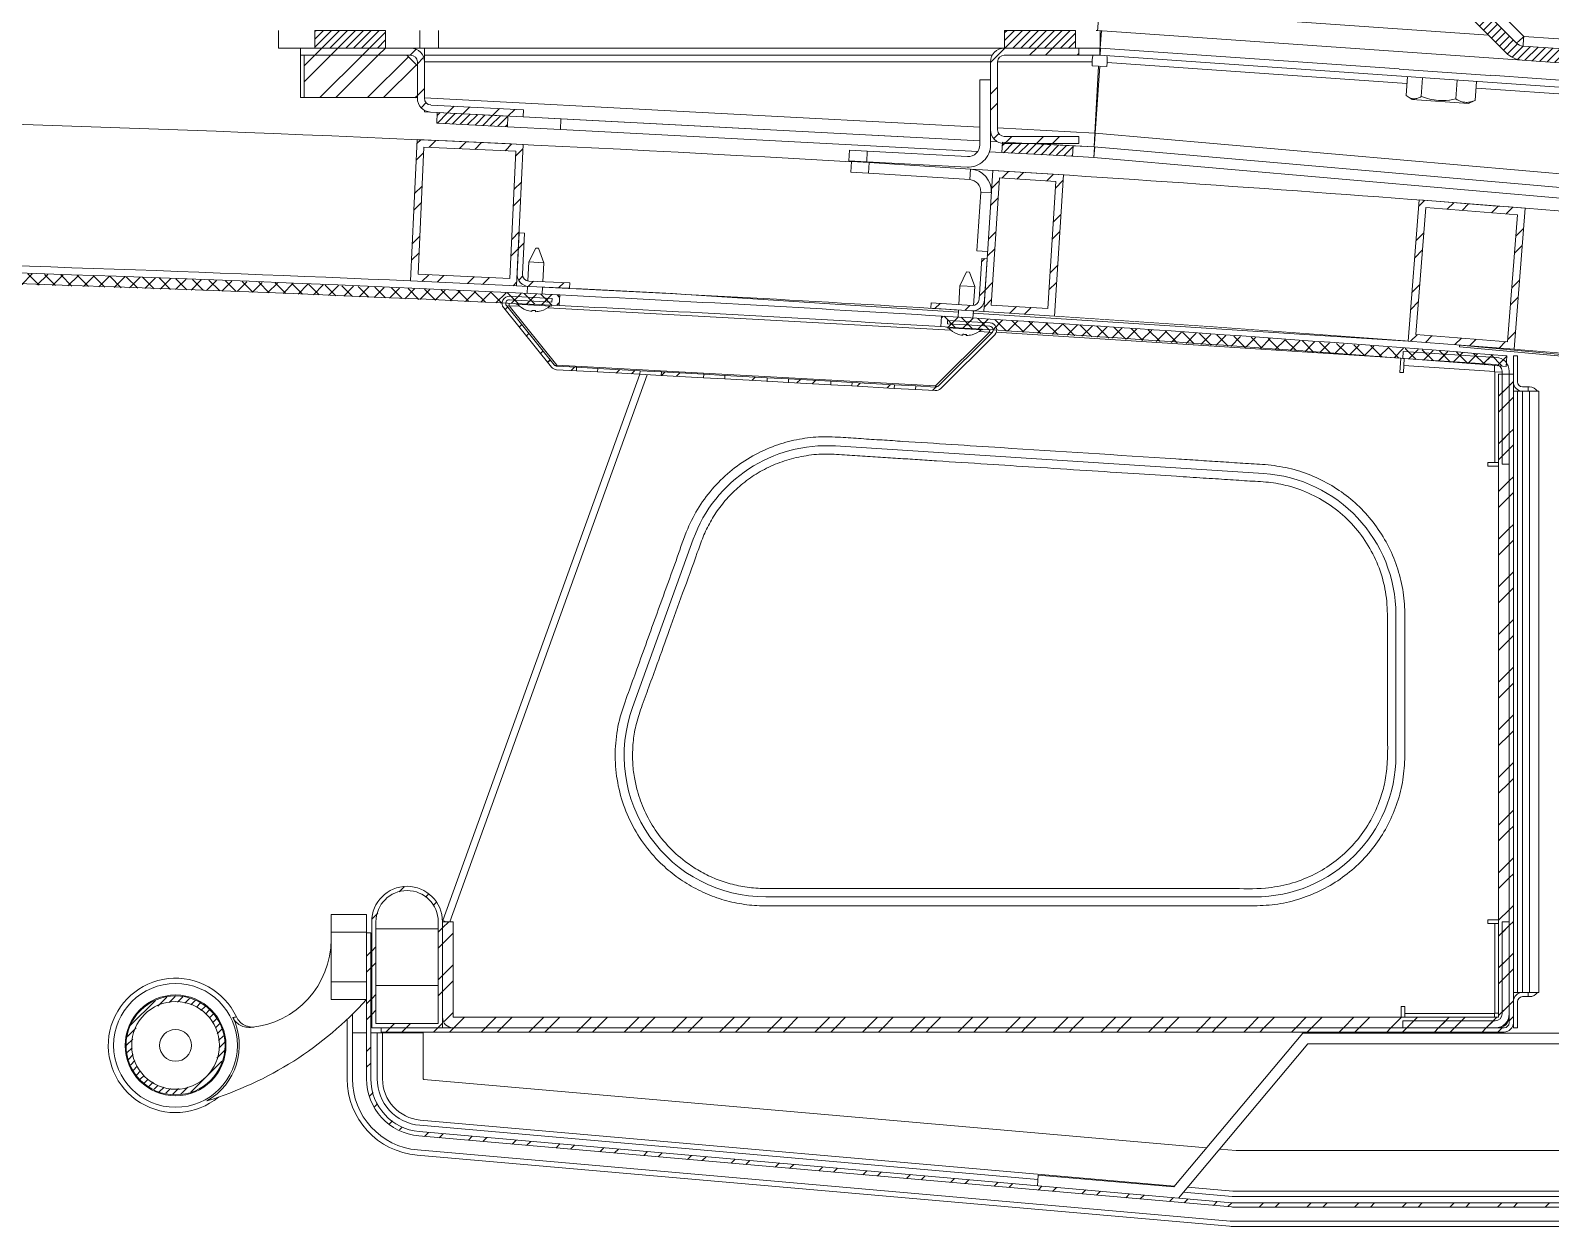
# Model space of a CAD drawing. Header units: millimetres. Extents: x -16985 to -606, y 2122 to 9380.
# Drawn here: x -1674.8 to -1245.1, y 7140 to 7478.2 of the extents above; entities that cross this region are included whole.
import ezdxf

# ---------------------------------------------------------------- set-up
doc = ezdxf.new("R2010")
doc.units = ezdxf.units.MM
doc.linetypes.add('K5LT32768', pattern=[0])
doc.linetypes.add('K5LT_THIN', pattern=[0])
pattern_1 = [(45, (0, 0), (-2.245064, 2.245064), []), (135, (0, 0), (-2.245064, -2.245064), [])]
pattern_2 = [(45, (0, 0), (-6.735192, 6.735192), []), (45, (4.49, 0), (-6.735192, 6.735192), [])]
pattern_3 = [(45, (0, 0), (-1.122532, 1.122532), [])]

msp = doc.modelspace()

# ---------------------------------------------------------------- hatches: boundary and pattern name
h = msp.add_hatch()
h.set_pattern_fill('ANSI31_ISO', style=0, pattern_type=0)
h.set_pattern_definition(pattern_3)
h.paths.add_polyline_path([(-1264.36, 7484.26), (-1267.68, 7486.46), (-1271.43, 7487.19), (-1410.73, 7487.19), (-1412.04, 7502.13), (-1416.02, 7501.78), (-1414.4, 7483.19), (-1271.43, 7483.19), (-1268.46, 7482.4), (-1267.19, 7481.43), (-1257.58, 7471.81), (-1254.74, 7470.09), (-1253.11, 7469.78), (-1210.78, 7466.82), (-1207.51, 7467.38), (-1204.86, 7469.39), (-1203.44, 7472.39), (-1203.29, 7473.8), (-1203.29, 7508.19), (-1202.53, 7509.76), (-1201.29, 7510.19), (-1193.29, 7510.19), (-1191.72, 7509.43), (-1191.29, 7508.19), (-1191.29, 7471.98), (-1190.5, 7468.76), (-1188.32, 7466.26), (-1185.22, 7465.05), (-1184.78, 7465), (-987.79, 7451.23), (-987.79, 7529.05), (-983.58, 7522.19), (-978.95, 7522.19), (-989.43, 7538.74), (-991.79, 7542.1), (-991.79, 7455.52), (-1184.5, 7468.99), (-1186.45, 7469.9), (-1187.29, 7471.89), (-1187.29, 7471.98), (-1187.29, 7508.19), (-1188.08, 7511.16), (-1190.23, 7513.35), (-1193.19, 7514.19), (-1193.29, 7514.19), (-1201.29, 7514.19), (-1204.26, 7513.4), (-1206.45, 7511.25), (-1207.29, 7508.29), (-1207.29, 7508.19), (-1207.29, 7473.8), (-1208.07, 7471.79), (-1209.99, 7470.82), (-1210.5, 7470.81), (-1252.84, 7473.77), (-1254.75, 7474.64)])
h = msp.add_hatch()
h.set_pattern_fill('ANSI31_ISO', style=0, pattern_type=0)
h.set_pattern_definition(pattern_3)
h.paths.add_polyline_path([(-1574.38, 7478.19), (-1594.38, 7478.19), (-1594.38, 7473.19), (-1574.38, 7473.19)])
h = msp.add_hatch()
h.set_pattern_fill('ANSI31_ISO', style=0, pattern_type=0)
h.set_pattern_definition(pattern_3)
h.paths.add_polyline_path([(-1399.38, 7473.19), (-1379.38, 7473.19), (-1379.38, 7478.19), (-1399.38, 7478.19)])
h = msp.add_hatch()
h.set_pattern_fill('ANSI32_ISO', style=0, pattern_type=0)
h.set_pattern_definition(pattern_2)
h.paths.add_polyline_path([(-1561.68, 7455.1), (-1535.48, 7453.72), (-1535.38, 7455.72), (-1561.57, 7457.09), (-1563.03, 7457.89), (-1563.38, 7458.99), (-1563.38, 7469.29), (-1564.16, 7471.63), (-1566.18, 7473.03), (-1567.28, 7473.19), (-1598.38, 7473.19), (-1598.38, 7471.19), (-1567.28, 7471.19), (-1565.78, 7470.46), (-1565.38, 7469.29), (-1565.38, 7458.99), (-1564.6, 7456.65), (-1562.57, 7455.25)])
h = msp.add_hatch()
h.set_pattern_fill('ANSI32_ISO', style=0, pattern_type=0)
h.set_pattern_definition(pattern_2)
h.paths.add_polyline_path([(-1399.48, 7471.19), (-1378.38, 7471.19), (-1378.38, 7473.19), (-1399.48, 7473.19), (-1401.81, 7472.41), (-1403.22, 7470.38), (-1403.38, 7469.29), (-1403.38, 7450.09), (-1402.6, 7447.75), (-1400.57, 7446.34), (-1399.48, 7446.19), (-1378.38, 7446.19), (-1378.38, 7448.19), (-1399.48, 7448.19), (-1400.97, 7448.91), (-1401.38, 7450.09), (-1401.38, 7469.29), (-1400.65, 7470.78)])
h = msp.add_hatch()
h.set_pattern_fill('ANSI32_ISO', style=0, pattern_type=0)
h.set_pattern_definition(pattern_2)
h.paths.add_polyline_path([(-1597.39, 7459.19), (-1565.38, 7459.19), (-1565.38, 7468.19), (-1568.38, 7471.19), (-1597.39, 7471.19)])
h = msp.add_hatch()
h.set_pattern_fill('ANSI31_ISO', style=0, pattern_type=0)
h.set_pattern_definition(pattern_3)
h.paths.add_polyline_path([(-1539.79, 7453.95), (-1559.76, 7454.99), (-1559.92, 7452), (-1539.94, 7450.95)])
h = msp.add_hatch()
h.set_pattern_fill('ANSI32_ISO', style=0, pattern_type=0)
h.set_pattern_definition(pattern_2)
h.paths.add_polyline_path([(-1535.48, 7445.92), (-1565.45, 7447.3), (-1567.29, 7407.34), (-1537.32, 7405.96)])
h.paths.add_polyline_path([(-1565.2, 7409.25), (-1563.54, 7445.21), (-1537.57, 7444.01), (-1539.23, 7408.05)])
h = msp.add_hatch()
h.set_pattern_fill('ANSI31_ISO', style=0, pattern_type=0)
h.set_pattern_definition(pattern_3)
h.paths.add_polyline_path([(-1400.13, 7443.62), (-1380.16, 7442.58), (-1380.01, 7445.57), (-1399.98, 7446.62)])
h = msp.add_hatch()
h.set_pattern_fill('ANSI32_ISO', style=0, pattern_type=0)
h.set_pattern_definition(pattern_2)
h.paths.add_polyline_path([(-1405.29, 7398.67), (-1385.33, 7397.4), (-1382.79, 7437.32), (-1402.75, 7438.59)])
h.paths.add_polyline_path([(-1384.91, 7435.45), (-1387.2, 7399.52), (-1403.17, 7400.54), (-1400.88, 7436.47)])
h = msp.add_hatch()
h.set_pattern_fill('ANSI32_ISO', style=0, pattern_type=0)
h.set_pattern_definition(pattern_2)
h.paths.add_polyline_path([(-1252.28, 7427.9), (-1282.19, 7430.23), (-1285.29, 7390.35), (-1255.38, 7388.02)])
h.paths.add_polyline_path([(-1283.14, 7392.18), (-1280.35, 7428.08), (-1254.43, 7426.06), (-1257.22, 7390.17)])
h = msp.add_hatch()
h.set_pattern_fill('ANSI32_ISO', style=0, pattern_type=0)
h.set_pattern_definition(pattern_2)
h.paths.add_polyline_path([(-1537.17, 7409.36), (-1536.49, 7407.16), (-1534.57, 7405.9), (-1533.93, 7405.8), (-1522.34, 7405.27), (-1522.27, 7406.77), (-1533.86, 7407.3), (-1535.31, 7408.09), (-1535.67, 7409.29), (-1535.13, 7420.88), (-1536.63, 7420.94)])
h = msp.add_hatch()
h.set_pattern_fill('ANSI32_ISO', style=0, pattern_type=0)
h.set_pattern_definition(pattern_2)
h.paths.add_polyline_path([(-1537.17, 7409.36), (-1536.49, 7407.16), (-1534.57, 7405.9), (-1533.93, 7405.8), (-1522.34, 7405.27), (-1522.27, 7406.77), (-1533.86, 7407.3), (-1535.31, 7408.09), (-1535.67, 7409.29), (-1535.13, 7420.88), (-1536.63, 7420.94)])
h = msp.add_hatch()
h.set_pattern_fill('ANSI37_ISO', style=0, pattern_type=0)
h.set_pattern_definition(pattern_1)
h.paths.add_polyline_path([(-2328.18, 7406.83), (-2328.18, 7403.83), (-2208.55, 7407.88), (-2088.87, 7410.33), (-1969.18, 7411.19), (-1849.48, 7410.44), (-1729.8, 7408.09), (-1610.17, 7404.14), (-1525.29, 7400.37), (-1525.15, 7403.37), (-1644.76, 7408.45), (-1764.42, 7411.93), (-1884.13, 7413.82), (-2003.85, 7414.1), (-2123.56, 7412.79), (-2243.24, 7409.87)])
h = msp.add_hatch()
h.set_pattern_fill('ANSI32_ISO', style=0, pattern_type=0)
h.set_pattern_definition(pattern_2)
h.paths.add_polyline_path([(-1408.69, 7398.89), (-1406.48, 7399.52), (-1405.18, 7401.42), (-1405.08, 7402.06), (-1404.34, 7413.64), (-1405.84, 7413.73), (-1406.57, 7402.16), (-1407.39, 7400.72), (-1408.59, 7400.38), (-1420.17, 7401.12), (-1420.26, 7399.62)])
h = msp.add_hatch()
h.set_pattern_fill('ANSI32_ISO', style=0, pattern_type=0)
h.set_pattern_definition(pattern_2)
h.paths.add_polyline_path([(-1408.69, 7398.89), (-1406.48, 7399.52), (-1405.18, 7401.42), (-1405.08, 7402.06), (-1404.34, 7413.64), (-1405.84, 7413.73), (-1406.57, 7402.16), (-1407.39, 7400.72), (-1408.59, 7400.38), (-1420.17, 7401.12), (-1420.26, 7399.62)])
h = msp.add_hatch()
h.set_pattern_fill('ANSI32_ISO', style=0, pattern_type=0)
h.set_pattern_definition(pattern_2)
h.paths.add_polyline_path([(-1539.36, 7402.01), (-1527.37, 7401.35), (-1527.32, 7402.35), (-1539.31, 7403.01), (-1540.92, 7402.34), (-1541.39, 7400.66), (-1540.98, 7399.76), (-1527.47, 7382.99), (-1526.03, 7382.24), (-1520.43, 7381.94), (-1520.38, 7382.93), (-1525.97, 7383.24), (-1526.69, 7383.61), (-1540.2, 7400.38), (-1540.39, 7401.23), (-1539.85, 7401.91)])
h = msp.add_hatch()
h.set_pattern_fill('ANSI32_ISO', style=0, pattern_type=0)
h.set_pattern_definition(pattern_2)
h.paths.add_polyline_path([(-1403.5, 7395.51), (-1415.49, 7396.17), (-1415.54, 7395.17), (-1403.55, 7394.51), (-1402.79, 7394.09), (-1402.65, 7393.23), (-1402.9, 7392.8), (-1418.17, 7377.62), (-1418.93, 7377.33), (-1424.52, 7377.64), (-1424.58, 7376.64), (-1418.99, 7376.34), (-1417.46, 7376.91), (-1402.2, 7392.1), (-1401.62, 7393.74), (-1402.55, 7395.21)])
h = msp.add_hatch()
h.set_pattern_fill('ANSI37_ISO', style=0, pattern_type=0)
h.set_pattern_definition(pattern_1)
h.paths.add_polyline_path([(-1417.27, 7397.41), (-1417.46, 7394.41), (-1298.03, 7386.29), (-1257.62, 7383.18), (-1257.39, 7386.17), (-1376.79, 7394.83)])
h = msp.add_hatch()
h.set_pattern_fill('ANSI32_ISO', style=0, pattern_type=0)
h.set_pattern_definition(pattern_2)
h.paths.add_polyline_path([(-1258.79, 7355.5), (-1256.79, 7355.5), (-1256.79, 7381.85), (-1257.57, 7384.19), (-1259.6, 7385.59), (-1260.44, 7385.74), (-1286.73, 7387.43), (-1286.86, 7385.44), (-1260.57, 7383.74), (-1259.13, 7382.93), (-1258.79, 7381.85)])
h = msp.add_hatch()
h.set_pattern_fill('ANSI32_ISO', style=0, pattern_type=0)
h.set_pattern_definition(pattern_2)
h.paths.add_polyline_path([(-1514.44, 7381.6), (-1502.46, 7380.94), (-1502.4, 7381.94), (-1514.39, 7382.6)])
h = msp.add_hatch()
h.set_pattern_fill('ANSI32_ISO', style=0, pattern_type=0)
h.set_pattern_definition(pattern_2)
h.paths.add_polyline_path([(-1575.59, 7196.17), (-1575.59, 7194.97), (-1258.19, 7194.97), (-1256.35, 7195.74), (-1255.59, 7197.57), (-1255.59, 7380.97), (-1256.79, 7380.97), (-1256.79, 7197.57), (-1257.32, 7196.48), (-1258.19, 7196.17)])
h = msp.add_hatch()
h.set_pattern_fill('ANSI32_ISO', style=0, pattern_type=0)
h.set_pattern_definition(pattern_2)
h.paths.add_polyline_path([(-1558.29, 7226.17), (-1558.29, 7199.17), (-1557.52, 7197.16), (-1555.6, 7196.19), (-1555.29, 7196.17), (-1259.79, 7196.17), (-1257.78, 7196.95), (-1256.81, 7198.87), (-1256.79, 7199.17), (-1256.79, 7380.97), (-1259.79, 7380.97), (-1259.79, 7199.17), (-1555.29, 7199.17), (-1555.29, 7226.17)])
h = msp.add_hatch()
h.set_pattern_fill('ANSI32_ISO', style=0, pattern_type=0)
h.set_pattern_definition(pattern_2)
h.paths.add_polyline_path([(-1496.47, 7380.61), (-1484.49, 7379.95), (-1484.43, 7380.95), (-1496.41, 7381.61)])
h = msp.add_hatch()
h.set_pattern_fill('ANSI32_ISO', style=0, pattern_type=0)
h.set_pattern_definition(pattern_2)
h.paths.add_polyline_path([(-1478.5, 7379.62), (-1466.51, 7378.96), (-1466.46, 7379.96), (-1478.44, 7380.62)])
h = msp.add_hatch()
h.set_pattern_fill('ANSI32_ISO', style=0, pattern_type=0)
h.set_pattern_definition(pattern_2)
h.paths.add_polyline_path([(-1460.52, 7378.63), (-1448.54, 7377.97), (-1448.49, 7378.97), (-1460.47, 7379.63)])
h = msp.add_hatch()
h.set_pattern_fill('ANSI32_ISO', style=0, pattern_type=0)
h.set_pattern_definition(pattern_2)
h.paths.add_polyline_path([(-1442.55, 7377.64), (-1430.57, 7376.97), (-1430.51, 7377.97), (-1442.5, 7378.63)])
h = msp.add_hatch()
h.set_pattern_fill('ANSI32_ISO', style=0, pattern_type=0)
h.set_pattern_definition(pattern_2)
h.paths.add_polyline_path([(-1578.54, 7181.74), (-1578.54, 7223), (-1579.74, 7223), (-1579.74, 7181.74), (-1578.95, 7176.73), (-1576.64, 7172.21), (-1573.05, 7168.62), (-1568.52, 7166.33), (-1564.95, 7165.6), (-1335.3, 7145.51), (-1333.89, 7145.45), (-1115.13, 7145.45), (-1113.86, 7145.5), (-977.46, 7156.25), (-972.52, 7157.44), (-968.2, 7160.1), (-964.91, 7163.96), (-962.97, 7168.65), (-962.61, 7170.85), (-953.35, 7267.16), (-952.09, 7271.88), (-949.39, 7275.95), (-945.53, 7278.93), (-940.91, 7280.52), (-939.07, 7280.71), (-908.18, 7282.06), (-908.24, 7283.26), (-939.12, 7281.91), (-944.1, 7280.9), (-948.51, 7278.39), (-951.94, 7274.65), (-954.03, 7270.03), (-954.54, 7267.28), (-963.8, 7170.97), (-965.05, 7166.25), (-967.76, 7162.18), (-971.62, 7159.2), (-976.24, 7157.61), (-977.55, 7157.45), (-1113.95, 7146.7), (-1115.13, 7146.65), (-1333.89, 7146.65), (-1335.19, 7146.71), (-1564.85, 7166.8), (-1569.58, 7168.01), (-1573.67, 7170.68), (-1576.69, 7174.52), (-1578.31, 7179.12)])
h = msp.add_hatch()
h.set_pattern_fill('ANSI32_ISO', style=0, pattern_type=0)
h.set_pattern_definition(pattern_2)
h.paths.add_polyline_path([(-1558.29, 7226.17), (-1559.08, 7230.07), (-1561.34, 7233.36), (-1564.69, 7235.5), (-1568.61, 7236.17), (-1572.48, 7235.25), (-1575.69, 7232.9), (-1577.73, 7229.48), (-1578.29, 7226.17), (-1578.29, 7196.17), (-1558.29, 7196.17)])
h.paths.add_polyline_path([(-1577.09, 7197.37), (-1577.09, 7226.17), (-1576.3, 7229.82), (-1574.07, 7232.81), (-1570.8, 7234.61), (-1567.08, 7234.89), (-1563.58, 7233.61), (-1560.92, 7230.98), (-1559.59, 7227.5), (-1559.49, 7226.17), (-1559.49, 7197.37)])
h = msp.add_hatch()
h.set_pattern_fill('ANSI32_ISO', style=0, pattern_type=0)
h.set_pattern_definition(pattern_2)
h.paths.add_polyline_path([(-1256.79, 7226.17), (-1258.79, 7226.17), (-1258.79, 7200.07), (-1259.51, 7198.58), (-1260.69, 7198.17), (-1286.79, 7198.17), (-1286.79, 7196.17), (-1260.69, 7196.17), (-1258.35, 7196.95), (-1256.95, 7198.98), (-1256.79, 7200.07)])
h = msp.add_hatch()
h.set_pattern_fill('ANSI31_ISO', style=0, pattern_type=0)
h.set_pattern_definition(pattern_3)
h.paths.add_polyline_path([(-1619.74, 7191.19), (-1620.54, 7195.84), (-1622.83, 7199.96), (-1626.36, 7203.08), (-1630.73, 7204.86), (-1635.44, 7205.08), (-1639.96, 7203.73), (-1643.77, 7200.96), (-1646.45, 7197.07), (-1647.68, 7192.52), (-1647.33, 7187.82), (-1645.44, 7183.5), (-1642.22, 7180.05), (-1638.04, 7177.86), (-1633.38, 7177.19), (-1628.75, 7178.11), (-1624.69, 7180.51), (-1621.66, 7184.12), (-1620, 7188.53)])
h.paths.add_polyline_path([(-1621.34, 7191.19), (-1622.14, 7195.55), (-1624.42, 7199.36), (-1627.89, 7202.12), (-1632.11, 7203.48), (-1636.54, 7203.27), (-1640.61, 7201.51), (-1643.81, 7198.43), (-1645.71, 7194.42), (-1646.09, 7190), (-1644.88, 7185.73), (-1642.25, 7182.16), (-1638.53, 7179.75), (-1634.19, 7178.8), (-1629.8, 7179.43), (-1625.92, 7181.57), (-1623.03, 7184.94), (-1621.52, 7189.11)])

# ---------------------------------------------------------------- linework, layer by layer
at = {"color": 7, "linetype": 'K5LT_THIN', "lineweight": 18}
for p, q in [((-1262.24, 7486.12), (-1252.63, 7476.5)), ((-1267.19, 7481.43), (-1257.58, 7471.81)), ((-1264.36, 7484.26), (-1254.75, 7474.64)), ((-1604.68, 7478.19), (-1604.68, 7473.19)), ((-1604.66, 7478.19), (-1604.66, 7473.19)), ((-1594.38, 7478.19), (-1594.38, 7473.19)), ((-1574.38, 7478.19), (-1594.38, 7478.19)), ((-1574.38, 7478.19), (-1574.38, 7473.19)), ((-1564.66, 7473.19), (-1564.66, 7478.19)), ((-1559.38, 7478.19), (-1559.38, 7473.19)), ((-1399.38, 7473.19), (-1399.38, 7478.19)), ((-1379.38, 7478.19), (-1399.38, 7478.19)), ((-1379.38, 7473.19), (-1379.38, 7478.19)), ((-1373.55, 7478.19), (-1373.34, 7478.18)), ((-1373.13, 7478.17), (-1373.34, 7478.18)), ((-1373.13, 7478.17), (-1253.11, 7469.78)), ((-1372.38, 7478.12), (-1372.38, 7473.19)), ((-1372.03, 7478.1), (-1372.38, 7473.19)), ((-1604.68, 7473.19), (-1604.66, 7473.19)), ((-1604.66, 7473.19), (-1598.38, 7473.19)), ((-1604.66, 7473.19), (-1604.66, 7473.19)), ((-1598.38, 7473.19), (-1598.38, 7471.19)), ((-1567.28, 7473.19), (-1598.38, 7473.19)), ((-1574.38, 7473.19), (-1594.38, 7473.19)), ((-1567.28, 7473.19), (-1564.66, 7473.19)), ((-1563.38, 7473.19), (-1564.66, 7473.19)), ((-1563.38, 7471.19), (-1563.38, 7473.19)), ((-1563.38, 7473.19), (-1399.48, 7473.19)), ((-1378.38, 7473.19), (-1399.48, 7473.19)), ((-1379.38, 7473.19), (-1399.38, 7473.19)), ((-1378.38, 7471.19), (-1378.38, 7473.19)), ((-1378.38, 7473.19), (-1372.51, 7473.19)), ((-1372.51, 7473.19), (-1372.38, 7473.19)), ((-1372.51, 7473.19), (-1372.51, 7471.19)), ((-1372.38, 7474.24), (-1372.3, 7474.24)), ((-1372.38, 7474.08), (-1372.31, 7474.08)), ((-1372.38, 7473.19), (-1372.24, 7473.18)), ((-1372.38, 7471.18), (-1372.24, 7473.18)), ((-1372.24, 7473.18), (-1287.86, 7467.28)), ((-1210.5, 7470.81), (-1252.84, 7473.77)), ((-1567.28, 7471.19), (-1598.38, 7471.19)), ((-1598.38, 7459.19), (-1598.38, 7471.19)), ((-1597.39, 7471.19), (-1597.39, 7459.19)), ((-1568.38, 7471.19), (-1597.39, 7471.19)), ((-1568.38, 7471.19), (-1565.38, 7468.19)), ((-1565.38, 7458.99), (-1565.38, 7469.29)), ((-1563.38, 7471.19), (-1402.88, 7471.19)), ((-1563.38, 7469.29), (-1563.38, 7471.19)), ((-1563.38, 7458.99), (-1563.38, 7469.29)), ((-1403.38, 7469.29), (-1403.38, 7450.09)), ((-1401.38, 7469.29), (-1401.38, 7450.09)), ((-1378.38, 7471.19), (-1399.48, 7471.19)), ((-1378.38, 7471.19), (-1372.51, 7471.19)), ((-1374.68, 7469.29), (-1374.68, 7468.2)), ((-1372.38, 7471.18), (-1189.96, 7458.43)), ((-1370.45, 7467.98), (-1370.36, 7469.14)), ((-1210.78, 7466.82), (-1253.11, 7469.78)), ((-1565.38, 7468.19), (-1565.38, 7459.19)), ((-1406.38, 7464.19), (-1406.38, 7445.83)), ((-1406.38, 7464.19), (-1403.38, 7464.19)), ((-1374.68, 7468.2), (-1372.84, 7468.1)), ((-1372.84, 7468.1), (-1373.84, 7449.16)), ((-1373.77, 7449.16), (-1372.44, 7468.08)), ((-1372.44, 7468.08), (-1370.45, 7467.98)), ((-1287.86, 7467.2), (-1262.1, 7465.4)), ((-1285.89, 7459.77), (-1285.52, 7465.11)), ((-1281.6, 7459.47), (-1281.23, 7464.81)), ((-1271.83, 7458.79), (-1271.46, 7464.13)), ((-1262.09, 7465.48), (-1189.82, 7460.42)), ((-1266.36, 7458.4), (-1265.98, 7463.74)), ((-1597.39, 7459.19), (-1598.38, 7459.19)), ((-1565.38, 7459.19), (-1597.39, 7459.19)), ((-1535.38, 7455.72), (-1561.57, 7457.09)), ((-1535.48, 7453.72), (-1535.38, 7455.72)), ((-1285.59, 7459.55), (-1284.18, 7458.6)), ((-1284.18, 7458.6), (-1268.22, 7457.48)), ((-1268.22, 7457.48), (-1266.69, 7458.23)), ((-1266.36, 7458.4), (-1266.7, 7458.26)), ((-1563.38, 7455.19), (-1561.83, 7455.11)), ((-1535.48, 7453.72), (-1561.68, 7455.1)), ((-1559.76, 7454.99), (-1559.92, 7452)), ((-1539.94, 7450.95), (-1559.92, 7452)), ((-1539.79, 7453.95), (-1559.76, 7454.99)), ((-1539.79, 7453.95), (-1539.94, 7450.95)), ((-1524.81, 7453.16), (-1535.48, 7453.72)), ((-1535.48, 7453.72), (-1406.38, 7446.96)), ((-1524.81, 7453.16), (-1524.96, 7450.17)), ((-1406.38, 7446.96), (-1524.81, 7453.16)), ((-1565.45, 7447.3), (-1567.29, 7407.34)), ((-1535.48, 7445.92), (-1565.45, 7447.3)), ((-1524.96, 7450.17), (-1539.94, 7450.95)), ((-1406.94, 7443.98), (-1524.96, 7450.17)), ((-1403.38, 7450.09), (-1403.38, 7445.83)), ((-1401.4, 7446.7), (-1403.38, 7446.8)), ((-1403.38, 7446.8), (-1401.41, 7446.7)), ((-1399.48, 7448.19), (-1378.38, 7448.19)), ((-1378.38, 7446.19), (-1378.38, 7448.19)), ((-1374.04, 7445.26), (-1373.84, 7449.16)), ((-1563.54, 7445.21), (-1565.2, 7409.25)), ((-1537.57, 7444.01), (-1563.54, 7445.21)), ((-1539.23, 7408.05), (-1537.57, 7444.01)), ((-1537.32, 7405.96), (-1535.48, 7445.92)), ((-1443.38, 7441.28), (-1443.22, 7444.28)), ((-1443.22, 7444.28), (-1438.23, 7444.02)), ((-1438.23, 7444.02), (-1438.38, 7441.02)), ((-1409.85, 7442.53), (-1438.23, 7444.02)), ((-1400.13, 7443.62), (-1403.71, 7443.81)), ((-1400.13, 7443.62), (-1399.98, 7446.62)), ((-1380.16, 7442.58), (-1400.13, 7443.62)), ((-1380.01, 7445.57), (-1399.98, 7446.62)), ((-1399.48, 7446.19), (-1378.38, 7446.19)), ((-1391.65, 7446.19), (-1374.04, 7445.26)), ((-1380.16, 7442.58), (-1380.01, 7445.57)), ((-1380.16, 7442.58), (-1374.17, 7442.26)), ((-1380.01, 7445.57), (-1374.01, 7445.26)), ((-1374.01, 7445.26), (-1374.17, 7442.26)), ((-1373.91, 7445.25), (-1374.17, 7442.26)), ((-1190.61, 7429.22), (-1374.04, 7445.26)), ((-1438.38, 7441.02), (-1443.38, 7441.28)), ((-1442.86, 7438.14), (-1442.67, 7441.13)), ((-1442.67, 7441.13), (-1437.68, 7440.82)), ((-1410.01, 7439.53), (-1438.38, 7441.02)), ((-1437.68, 7440.82), (-1437.87, 7437.82)), ((-1437.68, 7440.82), (-1409.04, 7438.99)), ((-1409.23, 7436), (-1409.04, 7438.99)), ((-1402.75, 7438.59), (-1405.29, 7398.67)), ((-1382.79, 7437.32), (-1402.75, 7438.59)), ((-1374.17, 7442.26), (-1190.87, 7426.23)), ((-1437.87, 7437.82), (-1442.86, 7438.14)), ((-1437.87, 7437.82), (-1409.23, 7436)), ((-1400.88, 7436.47), (-1403.17, 7400.54)), ((-1384.91, 7435.45), (-1400.88, 7436.47)), ((-1387.2, 7399.52), (-1384.91, 7435.45)), ((-1385.33, 7397.4), (-1382.79, 7437.32)), ((-1406.14, 7432.49), (-1407.21, 7415.83)), ((-1403.15, 7432.3), (-1406.14, 7432.49)), ((-1282.19, 7430.23), (-1285.29, 7390.35)), ((-1252.28, 7427.9), (-1282.19, 7430.23)), ((-1280.35, 7428.08), (-1283.14, 7392.18)), ((-1254.43, 7426.06), (-1280.35, 7428.08)), ((-1257.22, 7390.17), (-1254.43, 7426.06)), ((-1255.38, 7388.02), (-1252.28, 7427.9)), ((-1536.63, 7420.94), (-1537.17, 7409.36)), ((-1536.63, 7420.94), (-1535.13, 7420.88)), ((-1535.13, 7420.88), (-1535.67, 7409.29)), ((-1533.86, 7412.72), (-1534.15, 7407.34)), ((-1531.94, 7416.62), (-1533.86, 7412.72)), ((-1529.66, 7412.49), (-1533.86, 7412.72)), ((-1531.94, 7416.62), (-1531.14, 7416.58)), ((-1529.66, 7412.49), (-1531.14, 7416.58)), ((-1529.96, 7407.12), (-1529.66, 7412.49)), ((-1404.21, 7415.64), (-1407.21, 7415.83)), ((-1406.57, 7402.16), (-1405.84, 7413.73)), ((-1405.84, 7413.73), (-1404.34, 7413.64)), ((-1405.08, 7402.06), (-1404.34, 7413.64)), ((-1565.2, 7409.25), (-1539.23, 7408.05)), ((-1410.13, 7409.9), (-1412.04, 7406)), ((-1410.13, 7409.9), (-1409.32, 7409.85)), ((-1407.85, 7405.77), (-1409.32, 7409.85)), ((-1567.29, 7407.34), (-1537.32, 7405.96)), ((-1534.24, 7405.81), (-1537.32, 7405.96)), ((-1534.24, 7405.83), (-1534.35, 7403.82)), ((-1533.93, 7405.8), (-1522.34, 7405.27)), ((-1533.86, 7407.3), (-1522.27, 7406.77)), ((-1530.15, 7403.61), (-1530.04, 7405.62)), ((-1494.29, 7403.8), (-1524.25, 7405.33)), ((-1522.27, 7406.77), (-1522.34, 7405.27)), ((-1412.04, 7406), (-1412.34, 7400.62)), ((-1407.85, 7405.77), (-1412.04, 7406)), ((-1408.14, 7400.41), (-1407.85, 7405.77)), ((-1540.98, 7399.76), (-1527.47, 7382.99)), ((-1540.2, 7400.38), (-1526.69, 7383.61)), ((-1525.95, 7383.57), (-1539.45, 7400.34)), ((-1527.37, 7401.35), (-1539.36, 7402.01)), ((-1527.32, 7402.35), (-1539.31, 7403.01)), ((-1537.41, 7400.96), (-1537.42, 7400.8)), ((-1537.42, 7400.8), (-1527.43, 7400.25)), ((-1527.43, 7400.25), (-1527.42, 7400.48)), ((-1527.37, 7401.35), (-1527.32, 7402.35)), ((-1525.15, 7403.37), (-1525.29, 7400.37)), ((-1493.86, 7403.77), (-1493.86, 7403.78)), ((-1493.86, 7403.77), (-1412.45, 7398.53)), ((-1420.26, 7399.62), (-1420.17, 7401.12)), ((-1420.26, 7399.62), (-1408.69, 7398.89)), ((-1420.17, 7401.12), (-1408.59, 7400.38)), ((-1403.17, 7400.54), (-1387.2, 7399.52)), ((-1534.6, 7399.1), (-1534.6, 7399.08)), ((-1533.01, 7399.01), (-1533.03, 7398.69)), ((-1532.03, 7398.64), (-1532.01, 7398.96)), ((-1530.42, 7398.85), (-1530.42, 7398.87)), ((-1417.46, 7394.41), (-1417.27, 7397.41)), ((-1415.49, 7396.17), (-1415.54, 7395.17)), ((-1403.5, 7395.51), (-1415.49, 7396.17)), ((-1412.42, 7399.12), (-1412.53, 7397.12)), ((-1408.34, 7396.86), (-1408.23, 7398.89)), ((-1408.26, 7398.26), (-1285.29, 7390.35)), ((-1405.27, 7398.67), (-1408.23, 7398.85)), ((-1405.29, 7398.67), (-1385.33, 7397.4)), ((-1403.65, 7392.85), (-1418.91, 7377.66)), ((-1418.17, 7377.62), (-1402.9, 7392.8)), ((-1417.46, 7376.91), (-1402.2, 7392.1)), ((-1415.59, 7394.3), (-1415.6, 7394.08)), ((-1415.6, 7394.08), (-1405.62, 7393.52)), ((-1403.55, 7394.51), (-1415.54, 7395.17)), ((-1412.78, 7392.38), (-1412.79, 7392.36)), ((-1411.2, 7392.29), (-1411.21, 7391.97)), ((-1410.21, 7391.91), (-1410.2, 7392.24)), ((-1408.61, 7392.13), (-1408.61, 7392.15)), ((-1405.62, 7393.52), (-1405.61, 7393.68)), ((-1401.73, 7392.83), (-1287.42, 7385.47)), ((-1283.14, 7392.18), (-1257.22, 7390.17)), ((-1286.73, 7387.43), (-1286.86, 7385.44)), ((-1260.44, 7385.74), (-1286.73, 7387.43)), ((-1285.29, 7390.35), (-1255.38, 7388.02)), ((-1270.79, 7389.22), (-1270.83, 7388.72)), ((-1270.83, 7388.72), (-1117.11, 7374.49)), ((-1117.08, 7374.99), (-1270.68, 7389.21)), ((-1525.97, 7383.24), (-1525.95, 7383.57)), ((-1520.38, 7382.93), (-1525.97, 7383.24)), ((-1418.91, 7377.66), (-1525.95, 7383.57)), ((-1520.43, 7381.94), (-1520.38, 7382.93)), ((-1520.38, 7382.93), (-1514.39, 7382.6)), ((-1514.39, 7382.6), (-1514.44, 7381.6)), ((-1502.4, 7381.94), (-1514.39, 7382.6)), ((-1287.68, 7381.48), (-1287.42, 7385.47)), ((-1287.42, 7385.47), (-1287.42, 7385.49)), ((-1286.86, 7385.44), (-1260.57, 7383.74)), ((-1286.55, 7383.41), (-1286.68, 7381.42)), ((-1286.42, 7385.41), (-1286.55, 7383.41)), ((-1286.55, 7383.41), (-1260.89, 7381.76)), ((-1260.89, 7381.76), (-1260.89, 7383.44)), ((-1257.62, 7383.18), (-1257.39, 7386.17)), ((-1255.59, 7380.97), (-1255.59, 7386.17)), ((-1255.59, 7386.17), (-1254.39, 7386.17)), ((-1254.39, 7386.17), (-1254.39, 7378.77)), ((-1502.47, 7380.94), (-1558.17, 7226.52)), ((-1556.17, 7226.17), (-1500.39, 7380.83)), ((-1520.43, 7381.94), (-1526.03, 7382.24)), ((-1520.43, 7381.94), (-1514.44, 7381.6)), ((-1502.46, 7380.94), (-1514.44, 7381.6)), ((-1502.46, 7380.94), (-1502.4, 7381.94)), ((-1502.46, 7380.94), (-1496.47, 7380.61)), ((-1502.4, 7381.94), (-1496.41, 7381.61)), ((-1496.41, 7381.61), (-1496.47, 7380.61)), ((-1484.49, 7379.95), (-1496.47, 7380.61)), ((-1484.43, 7380.95), (-1496.41, 7381.61)), ((-1484.49, 7379.95), (-1484.43, 7380.95)), ((-1484.49, 7379.95), (-1478.5, 7379.62)), ((-1484.43, 7380.95), (-1478.44, 7380.62)), ((-1478.44, 7380.62), (-1478.5, 7379.62)), ((-1466.51, 7378.96), (-1478.5, 7379.62)), ((-1466.46, 7379.96), (-1478.44, 7380.62)), ((-1466.51, 7378.96), (-1466.46, 7379.96)), ((-1466.51, 7378.96), (-1460.52, 7378.63)), ((-1466.46, 7379.96), (-1460.47, 7379.63)), ((-1460.47, 7379.63), (-1460.52, 7378.63)), ((-1448.54, 7377.97), (-1460.52, 7378.63)), ((-1448.49, 7378.97), (-1460.47, 7379.63)), ((-1448.54, 7377.97), (-1448.49, 7378.97)), ((-1448.49, 7378.97), (-1442.5, 7378.63)), ((-1442.5, 7378.63), (-1442.55, 7377.64)), ((-1430.51, 7377.97), (-1442.5, 7378.63)), ((-1286.68, 7381.42), (-1287.68, 7381.48)), ((-1260.89, 7381.66), (-1260.89, 7381.76)), ((-1260.79, 7381.65), (-1260.89, 7381.66)), ((-1260.79, 7381.65), (-1260.79, 7356)), ((-1258.79, 7381.52), (-1260.79, 7381.65)), ((-1259.79, 7380.97), (-1259.79, 7199.17)), ((-1256.79, 7380.97), (-1259.79, 7380.97)), ((-1258.79, 7381.85), (-1258.79, 7355.5)), ((-1256.79, 7355.5), (-1256.79, 7381.85)), ((-1256.79, 7380.97), (-1256.79, 7197.57)), ((-1255.59, 7380.97), (-1256.79, 7380.97)), ((-1256.79, 7199.17), (-1256.79, 7380.97)), ((-1255.59, 7197.57), (-1255.59, 7380.97)), ((-1448.54, 7377.97), (-1442.55, 7377.64)), ((-1430.57, 7376.97), (-1442.55, 7377.64)), ((-1430.57, 7376.97), (-1430.51, 7377.97)), ((-1430.57, 7376.97), (-1424.58, 7376.64)), ((-1430.51, 7377.97), (-1424.52, 7377.64)), ((-1424.52, 7377.64), (-1424.58, 7376.64)), ((-1418.99, 7376.34), (-1424.58, 7376.64)), ((-1418.93, 7377.33), (-1424.52, 7377.64)), ((-1418.93, 7377.33), (-1418.91, 7377.66)), ((-1255.59, 7376.17), (-1254.39, 7376.17)), ((-1254.39, 7206.17), (-1254.39, 7376.17)), ((-1254.39, 7376.17), (-1252.99, 7376.17)), ((-1252.99, 7377.37), (-1251.39, 7377.37)), ((-1252.99, 7206.17), (-1252.99, 7376.17)), ((-1251.39, 7376.17), (-1252.99, 7376.17)), ((-1251.39, 7377.37), (-1251.39, 7376.17)), ((-1250.99, 7377.37), (-1251.39, 7377.37)), ((-1251.39, 7376.17), (-1250.99, 7376.17)), ((-1250.99, 7206.17), (-1250.99, 7376.17)), ((-1250.99, 7376.17), (-1248.39, 7376.17)), ((-1248.39, 7206.17), (-1248.39, 7376.17)), ((-1447.19, 7360.68), (-1326.22, 7352.9)), ((-1262.79, 7355), (-1262.79, 7356)), ((-1262.79, 7356), (-1260.79, 7356)), ((-1259.79, 7355), (-1262.79, 7355)), ((-1260.79, 7356), (-1259.79, 7356)), ((-1258.79, 7355.5), (-1256.79, 7355.5)), ((-1504.56, 7286.75), (-1487.39, 7334.34)), ((-1288.79, 7312.98), (-1288.79, 7273.17)), ((-1328.79, 7233.17), (-1466.93, 7233.17)), ((-1589.74, 7223.19), (-1589.74, 7228.19)), ((-1589.74, 7228.19), (-1579.74, 7228.19)), ((-1579.74, 7228.19), (-1579.74, 7223.19)), ((-1578.29, 7226.17), (-1578.29, 7196.17)), ((-1577.09, 7226.17), (-1577.09, 7197.37)), ((-1559.49, 7224.17), (-1577.09, 7224.17)), ((-1559.49, 7197.37), (-1559.49, 7226.17)), ((-1558.29, 7196.17), (-1558.29, 7226.17)), ((-1555.29, 7226.17), (-1558.29, 7226.17)), ((-1558.29, 7226.17), (-1558.29, 7199.17)), ((-1558.17, 7226.52), (-1557.21, 7226.17)), ((-1555.29, 7199.17), (-1555.29, 7226.17)), ((-1262.79, 7225.67), (-1262.79, 7226.67)), ((-1262.79, 7226.67), (-1259.79, 7226.67)), ((-1260.79, 7225.67), (-1262.79, 7225.67)), ((-1260.79, 7225.67), (-1260.79, 7200.27)), ((-1259.79, 7225.67), (-1260.79, 7225.67)), ((-1258.79, 7226.17), (-1258.79, 7200.07)), ((-1256.79, 7226.17), (-1258.79, 7226.17)), ((-1256.79, 7200.07), (-1256.79, 7226.17)), ((-1579.74, 7223.19), (-1589.74, 7223.19)), ((-1589.74, 7223.19), (-1589.74, 7209.19)), ((-1579.74, 7223), (-1579.74, 7223.19)), ((-1579.74, 7223), (-1579.74, 7181.74)), ((-1578.54, 7223), (-1579.74, 7223)), ((-1578.54, 7181.74), (-1578.54, 7223)), ((-1589.74, 7209.19), (-1579.74, 7209.19)), ((-1589.74, 7204.19), (-1589.74, 7209.19)), ((-1577.09, 7208.17), (-1559.49, 7208.17)), ((-1255.59, 7206.17), (-1254.39, 7206.17)), ((-1254.39, 7206.17), (-1252.99, 7206.17)), ((-1251.39, 7206.17), (-1252.99, 7206.17)), ((-1251.39, 7206.17), (-1250.99, 7206.17)), ((-1251.39, 7204.97), (-1251.39, 7206.17)), ((-1250.99, 7206.17), (-1248.39, 7206.17)), ((-1579.74, 7204.19), (-1589.74, 7204.19)), ((-1287.29, 7202.17), (-1286.29, 7202.17)), ((-1287.29, 7199.17), (-1287.29, 7202.17)), ((-1286.29, 7202.17), (-1286.29, 7200.17)), ((-1254.39, 7196.17), (-1254.39, 7203.57)), ((-1252.99, 7204.97), (-1251.39, 7204.97)), ((-1251.39, 7204.97), (-1250.99, 7204.97)), ((-1585.24, 7181.74), (-1585.24, 7198.55)), ((-1583.74, 7181.74), (-1583.74, 7200)), ((-1558.29, 7198.27), (-1558.15, 7198.27)), ((-1259.79, 7199.17), (-1555.29, 7199.17)), ((-1286.79, 7198.17), (-1286.79, 7196.17)), ((-1260.69, 7198.17), (-1286.79, 7198.17)), ((-1260.89, 7200.17), (-1286.29, 7200.17)), ((-1286.29, 7200.17), (-1286.29, 7199.17)), ((-1260.89, 7200.17), (-1260.89, 7200.27)), ((-1260.89, 7200.27), (-1260.79, 7200.27)), ((-1260.89, 7199.17), (-1260.89, 7200.17)), ((-1260.79, 7200.27), (-1259.79, 7200.27)), ((-1255.59, 7197.57), (-1255.59, 7196.17)), ((-1583.74, 7194.74), (-1579.74, 7194.74)), ((-1578.54, 7194.74), (-1576.74, 7194.74)), ((-1578.29, 7196.17), (-1558.29, 7196.17)), ((-1577.09, 7197.37), (-1559.49, 7197.37)), ((-1576.74, 7194.74), (-1576.74, 7181.74)), ((-1575.24, 7194.74), (-1576.74, 7194.74)), ((-1258.19, 7196.17), (-1575.59, 7196.17)), ((-1575.59, 7196.17), (-1575.59, 7194.97)), ((-1575.59, 7194.97), (-1258.19, 7194.97)), ((-1575.24, 7194.74), (-1575.24, 7181.74)), ((-1575.24, 7194.74), (-1563.74, 7194.74)), ((-1563.74, 7181.74), (-1563.74, 7194.74)), ((-1556.19, 7196.31), (-1556.19, 7196.17)), ((-1555.29, 7196.17), (-1259.79, 7196.17)), ((-1315.08, 7194.65), (-1351.58, 7151.15)), ((-1132.28, 7194.65), (-1315.08, 7194.65)), ((-1286.79, 7196.17), (-1260.69, 7196.17)), ((-1255.59, 7196.17), (-1254.39, 7196.17)), ((-1313.68, 7191.65), (-1350.28, 7148.03)), ((-1133.68, 7191.65), (-1313.68, 7191.65)), ((-1342.32, 7162.19), (-1563.56, 7181.54)), ((-1564.69, 7168.59), (-1389.97, 7153.31)), ((-1564.56, 7170.09), (-1351.34, 7151.43)), ((-1564.95, 7165.6), (-1335.3, 7145.51)), ((-1335.19, 7146.71), (-1564.85, 7166.8)), ((-1335.78, 7140.03), (-1565.43, 7160.13)), ((-1335.65, 7141.53), (-1565.3, 7161.62)), ((-1333.91, 7161.45), (-1338.67, 7161.87)), ((-1115.13, 7161.45), (-1333.89, 7161.45)), ((-1389.87, 7154.5), (-1390.13, 7151.51)), ((-1351.58, 7151.15), (-1389.87, 7154.5)), ((-1347.69, 7151.11), (-1334.91, 7150)), ((-1348.87, 7149.71), (-1335.04, 7148.5)), ((-1333.89, 7149.95), (-1115.13, 7149.95)), ((-1333.89, 7148.45), (-1115.13, 7148.45)), ((-1115.13, 7146.65), (-1333.89, 7146.65)), ((-1333.89, 7145.45), (-1115.13, 7145.45)), ((-1115.13, 7141.45), (-1333.89, 7141.45)), ((-1115.13, 7139.95), (-1333.89, 7139.95))]:
    msp.add_line(p, q, dxfattribs=at)
at = {"color": 8, "linetype": 'K5LT32768', "lineweight": 15, "true_color": 0x808080}
for p, q in [((-1353.22, 7483.19), (-1262.61, 7476.85)), ((-1252.63, 7476.5), (-1207.33, 7473.33)), ((-1403.38, 7469.29), (-1563.38, 7469.29)), ((-1374.68, 7469.29), (-1401.38, 7469.29)), ((-1285.65, 7463.21), (-1370.36, 7469.14)), ((-1167.15, 7454.93), (-1266.12, 7461.85)), ((-1406.38, 7450.86), (-1563.38, 7459.09)), ((-1373.84, 7449.16), (-1401.38, 7450.6)), ((-1168.89, 7431.23), (-1373.77, 7449.16)), ((-1539.45, 7400.34), (-1539.42, 7401.05)), ((-1539.45, 7400.34), (-1536.43, 7400.18)), ((-1528.49, 7399.74), (-1414.61, 7393.45)), ((-1406.67, 7393.01), (-1403.65, 7392.85)), ((-1403.65, 7392.85), (-1403.61, 7393.55))]:
    msp.add_line(p, q, dxfattribs=at)
at = {"color": 7, "linetype": 'K5LT_THIN', "const_width": 0.18}
for points in [[(-1285.29, 7390.35), (-1340.82, 7394.4), (-1385.36, 7397.4)], [(-1190.27, 7382.6), (-1227.52, 7385.76), (-1255.38, 7388.02)]]:
    msp.add_lwpolyline(points, dxfattribs=at)
at = {"color": 7, "linetype": 'K5LT_THIN', "lineweight": 18}
for radius in [17.5, 14.25, 14, 12.4, 4.5]:
    msp.add_circle((-1633.74, 7191.19), radius, dxfattribs=at)
at = {"color": 8, "linetype": 'K5LT32768', "lineweight": 15, "true_color": 0x808080}
msp.add_arc((-1586.72, 7497.38), 214.45, 354.8611, 356.205, dxfattribs=at)
at = {"color": 7, "linetype": 'K5LT_THIN', "lineweight": 18}
for centre, radius, start, end in [((-1567.28, 7469.29), 3.9, 0, 90), ((-1399.48, 7469.29), 3.9, 90, 180), ((-1372.51, 7469.29), 3.9, 86, 90), ((-1261.08, 7484.01), 11.31, 304.0768, 318.408), ((-1252.63, 7476.76), 3, 225, 266), ((-1361.07, 7483.44), 108.66, 354.8963, 356.3407), ((-1567.28, 7469.29), 1.9, 0, 90), ((-1399.48, 7469.29), 1.9, 90, 180), ((-1372.51, 7469.29), 1.9, 86, 90), ((-1252.63, 7476.76), 7, 225, 266), ((-1965.29, -1543.81), 9000, 86.671044, 93.328956), ((-1561.48, 7458.99), 3.9, 180, 267), ((-1561.48, 7458.99), 1.9, 180, 267), ((-1399.48, 7450.09), 3.9, 180, 270), ((-1399.48, 7450.09), 1.9, 180, 270), ((-1409.68, 7445.83), 6.3, 267, 0), ((-1409.68, 7445.83), 3.3, 267, 0), ((-1409.44, 7432.7), 6.3, 356.3527, 86.3527), ((-1965.29, -1543.81), 9000, 84.573808, 86.454407), ((-1409.44, 7432.7), 3.3, 356.3527, 86.3527), ((-1965.29, -1543.81), 8958, 87.183663, 92.321653), ((-1965.29, -1543.81), 8960, 87.454104, 89.904294), ((-1965.29, -1543.81), 8955, 87.183663, 92.322432), ((-1533.77, 7409.2), 3.4, 177.3582, 267.3582), ((-1533.77, 7409.2), 1.9, 177.3582, 267.3582), ((-1965.29, -1543.81), 8960, 86.462351, 87.215643), ((-1539.42, 7401.01), 2, 86.8404, 218.8404), ((-1539.42, 7401.01), 1, 86.8404, 218.8404), ((-1539.8, 7400.88), 0.636, 231.1117, 302.5691), ((-1532.17, 7405.22), 6.6, 222.2481, 248.3693), ((-1532.17, 7405.22), 6.6, 285.3115, 311.4326), ((-1965.29, -1543.81), 8955, 86.492654, 87.183663), ((-1965.29, -1543.81), 8958, 86.492654, 87.183663), ((-1408.47, 7402.28), 3.4, 266.3527, 356.3527), ((-1408.47, 7402.28), 1.9, 266.3527, 356.3527), ((-1532.17, 7405.22), 6.58, 248.3141, 262.4831), ((-1532.17, 7405.22), 6.26, 262.2591, 271.4216), ((-1532.17, 7405.22), 6.58, 271.1977, 285.3666), ((-1965.29, -1543.81), 8958, 85.467473, 86.492654), ((-1403.61, 7393.51), 2, 314.8404, 86.8404), ((-1965.29, -1543.81), 8955, 85.467473, 86.492654), ((-1410.35, 7398.49), 6.6, 222.2481, 248.3693), ((-1410.35, 7398.49), 6.58, 248.3141, 262.4831), ((-1410.35, 7398.49), 6.26, 262.2591, 271.4216), ((-1410.35, 7398.49), 6.58, 271.1977, 285.3666), ((-1410.35, 7398.49), 6.6, 285.3115, 311.4326), ((-1403.25, 7393.34), 0.636, 231.1117, 302.5691), ((-1403.61, 7393.51), 1, 314.8404, 86.8404), ((-1525.91, 7384.24), 2, 218.8404, 266.8404), ((-1525.91, 7384.24), 1, 218.8404, 266.8404), ((-1526.29, 7384.11), 0.636, 231.1117, 302.5691), ((-1260.69, 7381.85), 1.9, 0, 86.3175), ((-1260.69, 7381.85), 3.9, 0, 86.3175), ((-1252.99, 7378.77), 2.6, 180, 270), ((-1252.99, 7378.77), 1.4, 180, 270), ((-1418.87, 7378.33), 2, 266.8404, 314.8404), ((-1418.87, 7378.33), 1, 266.8404, 314.8404), ((-1418.51, 7378.16), 0.636, 231.1117, 302.5691), ((-1250.99, 7374.77), 2.6, 32.579, 90), ((-1449.76, 7320.76), 40, 86.3175, 160.1677), ((-1328.79, 7312.98), 40, 0, 86.3175), ((-1466.93, 7273.17), 40, 160.1677, 270), ((-1328.79, 7273.17), 40, 270, 0), ((-1568.29, 7226.17), 10, 0, 180), ((-1568.29, 7226.17), 8.8, 0, 180), ((-1614.74, 7221.19), 25, 274.933, 0), ((-1633.74, 7191.19), 19, 25.1275, 309.5819), ((-1252.99, 7203.57), 2.6, 90, 180), ((-1250.99, 7207.57), 2.6, 270, 327.421), ((-1654, 7271.16), 100, 286.9402, 317.9533), ((-1252.99, 7203.57), 1.4, 90, 180), ((-1633.74, 7191.19), 18.03, 299.5059, 25.9561), ((-1555.29, 7199.17), 3, 180, 270), ((-1260.69, 7200.07), 3.9, 270, 0), ((-1260.69, 7200.07), 1.9, 270, 0), ((-1259.79, 7199.17), 3, 270, 0), ((-1258.19, 7197.57), 1.4, 270, 0), ((-1258.19, 7197.57), 2.6, 270, 0), ((-1563.54, 7181.74), 21.7, 180, 265), ((-1563.54, 7181.74), 20.2, 180, 265), ((-1563.54, 7181.74), 16.2, 180, 265), ((-1563.54, 7181.74), 15, 180, 265), ((-1563.54, 7181.74), 13.2, 180, 265), ((-1563.54, 7181.74), 11.7, 180, 265), ((-1563.54, 7181.74), 0.2, 180, 265), ((-1333.89, 7161.65), 0.2, 265, 270), ((-1333.89, 7161.65), 15, 265, 270), ((-1333.89, 7161.65), 13.2, 265, 270), ((-1333.89, 7161.65), 11.7, 265, 270), ((-1333.89, 7161.65), 16.2, 265, 270), ((-1333.89, 7161.65), 21.7, 265, 270), ((-1333.89, 7161.65), 20.2, 265, 270)]:
    msp.add_arc(centre, radius, start, end, dxfattribs=at)
for points in [[(-1374.38, 7471.19), (-1374.4, 7471.16), (-1374.45, 7471.1), (-1374.53, 7470.66), (-1374.6, 7470.03), (-1374.66, 7469.54), (-1374.68, 7469.29)], [(-1370.36, 7469.14), (-1370.37, 7469.39), (-1370.38, 7469.89), (-1370.41, 7470.52), (-1370.45, 7470.96), (-1370.5, 7471.02), (-1370.52, 7471.05)], [(-1373.77, 7449.16), (-1373.81, 7448.65), (-1373.88, 7447.63), (-1373.98, 7446.34), (-1374.04, 7445.44), (-1374.04, 7445.32), (-1374.04, 7445.26)]]:
    msp.add_open_spline(points, degree=3, dxfattribs=at)
for points, knots in [([(-1285.89, 7459.77), (-1285.53, 7459.52), (-1284.81, 7459.03), (-1283.71, 7458.79), (-1282.62, 7458.95), (-1281.94, 7459.3), (-1281.6, 7459.47)], [0, 0, 0, 0, 0.264605, 0.534948, 0.765343, 1, 1, 1, 1]), ([(-1563.41, 7455.66), (-1563.41, 7455.6), (-1563.41, 7455.24), (-1563.39, 7455.21), (-1563.38, 7455.19)], [0, 0, 0, 0, 0.169854, 1, 1, 1, 1]), ([(-1281.6, 7459.47), (-1281.21, 7459.33), (-1280.04, 7458.92), (-1278, 7458.44), (-1275.09, 7458.22), (-1273.04, 7458.58), (-1271.83, 7458.79)], [0, 0, 0, 0, 0.124179, 0.374425, 0.630765, 1, 1, 1, 1]), ([(-1271.83, 7458.79), (-1271.37, 7458.53), (-1270.44, 7458.02), (-1269.03, 7457.76), (-1267.65, 7457.91), (-1266.79, 7458.24), (-1266.36, 7458.4)], [0, 0, 0, 0, 0.264605, 0.534948, 0.765343, 1, 1, 1, 1]), ([(-1328.79, 7230.64), (-1336.68, 7230.64), (-1352.46, 7230.64), (-1376.13, 7230.64), (-1399.79, 7230.64), (-1429.46, 7230.66), (-1453.11, 7230.58), (-1470.85, 7230.67), (-1476.55, 7231.61), (-1482.11, 7233.3), (-1487.39, 7235.74), (-1492.29, 7238.87), (-1497.14, 7243), (-1501.68, 7248.27), (-1505.5, 7254.75), (-1508.13, 7261.79), (-1509.5, 7269.19), (-1509.53, 7276.7), (-1508.29, 7284.05), (-1505.74, 7290.87), (-1503.19, 7298), (-1500.49, 7305.48), (-1497.63, 7313.4), (-1494.79, 7321.32), (-1491.86, 7329.25), (-1489.36, 7336.86), (-1485.89, 7343.59), (-1481.64, 7349.21), (-1476.53, 7354.07), (-1470.68, 7358.02), (-1464.5, 7360.85), (-1458.2, 7362.6), (-1451.99, 7363.42), (-1445.88, 7363.16), (-1439.91, 7362.74), (-1434.03, 7362.37), (-1420.87, 7361.52), (-1393.18, 7359.74), (-1365.35, 7357.96), (-1344.65, 7356.62), (-1338.35, 7356.22), (-1332.05, 7355.78), (-1325.61, 7355.49), (-1319.11, 7354.59), (-1312.77, 7352.56), (-1306.85, 7349.61), (-1301.46, 7345.79), (-1296.69, 7341.15), (-1292.69, 7335.79), (-1289.55, 7329.83), (-1287.4, 7323.46), (-1286.24, 7316.87), (-1286.28, 7304.17), (-1286.23, 7291.66), (-1286.28, 7279.21), (-1286.17, 7272.82), (-1286.63, 7266.28), (-1288.24, 7259.8), (-1290.81, 7253.64), (-1294.33, 7247.96), (-1298.68, 7242.89), (-1303.77, 7238.57), (-1309.47, 7235.09), (-1315.64, 7232.56), (-1322.13, 7230.94), (-1326.57, 7230.74), (-1328.79, 7230.64)], [0, 0, 0, 0, 0.038377, 0.076754, 0.11513, 0.153507, 0.22105, 0.230265, 0.239663, 0.249061, 0.258458, 0.267855, 0.277253, 0.289381, 0.301509, 0.313638, 0.325766, 0.337895, 0.350025, 0.3618, 0.373222, 0.386867, 0.400512, 0.414157, 0.427802, 0.441659, 0.453046, 0.464433, 0.47582, 0.487207, 0.498594, 0.508741, 0.518888, 0.528909, 0.53846, 0.548012, 0.557564, 0.602592, 0.683001, 0.693235, 0.703469, 0.713702, 0.723967, 0.734838, 0.745515, 0.756191, 0.766868, 0.777545, 0.788415, 0.799285, 0.810155, 0.821026, 0.831625, 0.87183, 0.881982, 0.892157, 0.902942, 0.913726, 0.92451, 0.935295, 0.946079, 0.956863, 0.967647, 0.978431, 0.989216, 1, 1, 1, 1]), ([(-1458.3, 7357.42), (-1456.4, 7357.78), (-1452.63, 7358.5), (-1446.81, 7358.33), (-1441.03, 7357.9), (-1435.25, 7357.54), (-1429.59, 7357.18), (-1424.05, 7356.82), (-1415.65, 7356.28), (-1404.63, 7355.57), (-1390.53, 7354.66), (-1376.7, 7353.77), (-1363.3, 7352.91), (-1352.29, 7352.2), (-1343.45, 7351.63), (-1336.54, 7351.2), (-1330.16, 7350.75), (-1324.17, 7350.48), (-1318.02, 7349.23), (-1311.82, 7346.82), (-1305.8, 7343.04), (-1300.61, 7338.25), (-1296.42, 7332.59), (-1293.36, 7326.27), (-1291.45, 7319.41), (-1291.08, 7312.02), (-1291.18, 7304.3), (-1291.16, 7296.22), (-1291.15, 7287.93), (-1291.21, 7279.58), (-1291, 7272.3), (-1291.68, 7266.26), (-1292.9, 7261.53), (-1294.91, 7256.47), (-1297.92, 7251.34), (-1302.07, 7246.43), (-1306.92, 7242.34), (-1312.49, 7239.04), (-1318.81, 7236.67), (-1326.57, 7235.31), (-1335.67, 7235.62), (-1345.99, 7235.52), (-1356.68, 7235.55), (-1367.53, 7235.54), (-1378.47, 7235.54), (-1389.5, 7235.54), (-1403.76, 7235.54), (-1421.19, 7235.55), (-1441.41, 7235.52), (-1456.54, 7235.59), (-1466.48, 7235.5), (-1471.55, 7235.7), (-1476.35, 7236.64), (-1480.91, 7238.13), (-1485.17, 7240.15), (-1489.69, 7243.03), (-1494.18, 7246.95), (-1498.26, 7252), (-1501.29, 7257.44), (-1503.11, 7262.47), (-1504.15, 7267.11), (-1504.64, 7271.7), (-1504.51, 7276.62), (-1503.7, 7281.78), (-1501.99, 7286.99), (-1499.85, 7292.77), (-1497.24, 7300.05), (-1494.06, 7308.86), (-1490.29, 7319.36), (-1487.05, 7328.16), (-1484.7, 7335), (-1482.63, 7339.31), (-1479.98, 7343.38), (-1476.72, 7347.18), (-1472.89, 7350.61), (-1468.49, 7353.54), (-1463.61, 7355.94), (-1460.09, 7356.92), (-1458.3, 7357.42)], [0, 0, 0, 0, 0.009872, 0.019597, 0.029686, 0.039569, 0.049244, 0.058712, 0.067974, 0.092375, 0.115211, 0.140355, 0.163281, 0.183988, 0.196834, 0.208648, 0.219441, 0.22958, 0.239307, 0.251411, 0.263461, 0.275456, 0.287398, 0.299286, 0.311232, 0.323579, 0.337002, 0.350786, 0.364931, 0.379435, 0.393554, 0.402164, 0.410478, 0.418495, 0.429956, 0.440751, 0.451282, 0.462273, 0.473738, 0.485678, 0.502343, 0.520177, 0.538542, 0.557062, 0.575736, 0.594563, 0.613544, 0.648743, 0.683779, 0.717074, 0.726203, 0.734681, 0.742991, 0.751163, 0.759198, 0.767083, 0.77854, 0.789557, 0.800134, 0.810272, 0.816824, 0.824462, 0.833807, 0.841939, 0.851111, 0.861806, 0.873523, 0.890736, 0.909767, 0.930617, 0.938737, 0.946769, 0.955041, 0.963553, 0.972305, 0.981297, 0.990528, 1, 1, 1, 1]), ([(-1617.54, 7199.08), (-1617.37, 7199.1), (-1617.03, 7199.16), (-1616.7, 7199.22), (-1616.54, 7199.25)], [0, 0, 0, 0, 0.508636, 1, 1, 1, 1]), ([(-1612.59, 7196.28), (-1613.16, 7196.29), (-1614.3, 7196.3), (-1615.87, 7197.03), (-1616.95, 7198.03), (-1617.38, 7198.8), (-1617.54, 7199.08)], [0, 0, 0, 0, 0.280843, 0.5617, 0.842147, 1, 1, 1, 1]), ([(-1611.31, 7196.42), (-1611.32, 7196.42), (-1611.75, 7196.36), (-1612.76, 7196.36), (-1614.26, 7196.81), (-1615.67, 7197.8), (-1616.25, 7198.77), (-1616.54, 7199.25)], [0, 0, 0, 0, 0.005652, 0.20521, 0.470504, 0.735241, 1, 1, 1, 1]), ([(-1611.31, 7196.42), (-1611.53, 7196.39), (-1611.95, 7196.34), (-1612.39, 7196.3), (-1612.59, 7196.28)], [0, 0, 0, 0, 0.520112, 1, 1, 1, 1])]:
    msp.add_open_spline(points, degree=3, knots=knots, dxfattribs=at)

doc.saveas('drawing.dxf')
